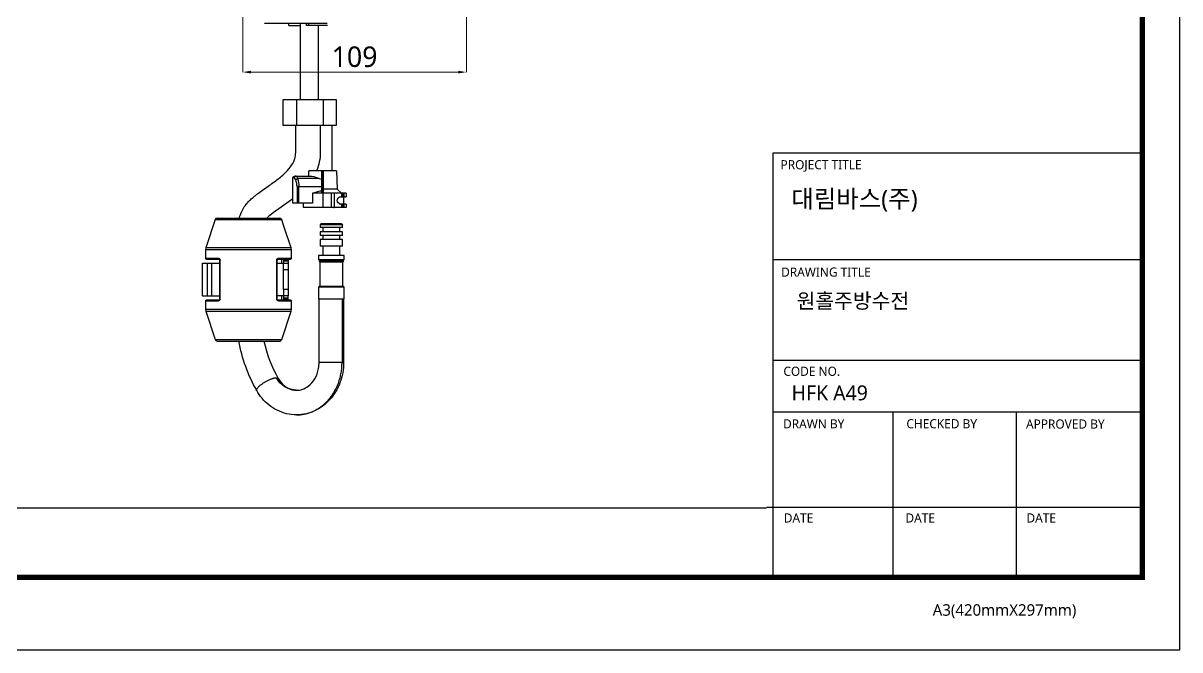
# Model space of a CAD drawing. Extents: x 0 to 1128, y 0 to 827.
# Drawn here: x 564 to 1128, y 0 to 306 of the extents above; entities that cross this region are included whole.
import ezdxf

# ---------------------------------------------------------------- set-up
doc = ezdxf.new("R2010")
doc.units = 0
doc.header["$LTSCALE"] = 10
doc.header["$MEASUREMENT"] = 0
doc.header["$PDMODE"] = 3
doc.header["$PDSIZE"] = -10
doc.layers.get('0').update_dxf_attribs({"linetype": 'CONTINUOUS'})
doc.layers.get('DEFPOINTS').update_dxf_attribs({"linetype": 'CONTINUOUS'})
doc.styles.add('Daelim Dimension', font='NanumGothic.ttf')
doc.dimstyles.new('DEFAULT', dxfattribs={"dimscale": 2, "dimtxt": 2, "dimasz": 2, "dimexe": 0, "dimexo": 2, "dimgap": 1, "dimtad": 1, "dimdec": 0, "dimzin": 9, "dimdsep": 46, "dimtxsty": 'Daelim Dimension', "dimcen": 0.5, "dimclrd": 5, "dimclre": 5, "dimclrt": 256, "dimadec": 1, "dimazin": 0, "dimtfac": 1, "dimtdec": 0, "dimtix": 1, "dimtmove": 0, "dimatfit": 3, "dimfxl": 0, "dimtolj": 1, "dimtzin": 1, "dimlwd": 9, "dimlwe": 9, "dimarcsym": 0})

# ---------------------------------------------------------------- blocks, each defined once
blk = doc.blocks.new('*D103')
at = {"color": 5, "lineweight": 9, "ltscale": 0.5}
for p, q in [((780.41, 429.85), (780.41, 281.92)), ((671.31, 356.6), (671.31, 281.92)), ((675.31, 281.92), (776.41, 281.92))]:
    blk.add_line(p, q, dxfattribs=at)
at = {"color": 5, "ltscale": 0.5}
for points in [[(675.31, 282.58), (675.31, 281.25), (671.31, 281.92)], [(776.41, 282.58), (776.41, 281.25), (780.41, 281.92)]]:
    blk.add_solid(points, dxfattribs=at)
at = {"layer": 'DEFPOINTS', "color": 0, "ltscale": 0.5}
for p in [(780.41, 433.85), (671.31, 360.6), (780.41, 281.92)]:
    blk.add_point(p, dxfattribs=at)
at = {"color": 7, "ltscale": 0.5, "insert": (725.86, 289.36), "char_height": 10, "attachment_point": 5, "style": 'Daelim Dimension'}
blk.add_mtext('\\A1;109', dxfattribs=at)

msp = doc.modelspace()

# ---------------------------------------------------------------- linework, layer by layer
at = {"ltscale": 0.5}
for p, q in [((682.11, 305.6), (681.9, 305.82)), ((697.31, 305.6), (682.11, 305.6)), ((693.73, 304.6), (693.73, 305.6)), ((702.39, 305.6), (697.31, 305.6)), ((699.31, 305.6), (699.31, 268.6)), ((703.37, 305.6), (702.38, 305.6)), ((702.39, 304.6), (702.39, 305.6)), ((703.37, 305.6), (703.37, 304.6)), ((712.52, 305.6), (703.37, 305.6)), ((703.52, 304.6), (703.52, 305.6)), ((693.79, 304.6), (699.34, 304.6)), ((712.73, 304.6), (703.37, 304.6)), ((708.31, 268.6), (708.31, 304.6)), ((697.55, 268.6), (697.55, 255.8)), ((710.49, 268.6), (710.49, 255.8)), ((697.14, 242.74), (697.14, 255.8)), ((709.14, 255.8), (709.14, 242.74)), ((714.81, 255.8), (714.81, 233.8)), ((703.47, 231.1), (703.56, 233.8)), ((709.91, 233.8), (703.56, 233.8)), ((710.31, 233.8), (709.91, 233.8)), ((709.91, 222.8), (709.91, 233.8)), ((710.71, 233.8), (710.31, 233.8)), ((710.31, 222.8), (710.31, 233.8)), ((710.71, 222.8), (710.71, 233.8)), ((717.06, 233.8), (710.71, 233.8)), ((717.06, 233.8), (717.38, 224.8)), ((696.46, 230.1), (695.71, 230.1)), ((695.71, 217.9), (695.71, 230.1)), ((697.41, 231.1), (696.71, 231.1)), ((697.41, 231.1), (705, 231.1)), ((697.79, 226.1), (697.79, 217.9)), ((698.65, 226.1), (697.79, 226.1)), ((708.63, 229.95), (698.05, 229.95)), ((698.65, 217.9), (698.65, 226.1)), ((698.65, 226.1), (709.91, 226.1)), ((705.38, 222.8), (705.38, 217.9)), ((709.91, 222.8), (705.38, 222.8)), ((710.31, 222.8), (709.91, 222.8)), ((710.71, 222.8), (710.31, 222.8)), ((710.31, 222.8), (710.31, 215.8)), ((717.38, 224.8), (710.71, 224.8)), ((714.5, 222.8), (710.71, 222.8)), ((716.14, 222.8), (714.5, 222.8)), ((714.5, 222.8), (714.5, 215.8)), ((716.14, 215.8), (716.14, 222.8)), ((719.57, 222.8), (716.14, 222.8)), ((717.38, 224.8), (719.45, 222.8)), ((718.3, 221.05), (718.93, 221.05)), ((718.93, 221.05), (719.57, 221.05)), ((720.01, 222.8), (719.57, 222.8)), ((719.57, 221.05), (719.57, 222.8)), ((719.57, 221.05), (720.01, 221.05)), ((720.24, 222.8), (720.01, 222.8)), ((720.01, 222.8), (720.01, 221.05)), ((720.01, 221.05), (720.24, 221.05)), ((720.69, 222.8), (720.24, 222.8)), ((720.24, 222.8), (720.24, 221.05)), ((720.24, 221.05), (720.69, 221.05)), ((720.46, 221.05), (720.46, 217.55)), ((720.69, 222.8), (720.69, 221.05)), ((721.71, 222.8), (720.69, 222.8)), ((720.69, 221.05), (721.71, 221.05)), ((721.71, 222.8), (721.71, 221.05)), ((697.79, 217.9), (695.71, 217.9)), ((698.65, 217.9), (697.79, 217.9)), ((705.38, 217.9), (698.65, 217.9)), ((700.91, 215.8), (700.91, 217.9)), ((710.31, 215.8), (700.91, 215.8)), ((714.5, 215.8), (710.31, 215.8)), ((716.14, 215.8), (714.5, 215.8)), ((715.81, 215.8), (716.14, 215.8)), ((719.57, 215.8), (716.14, 215.8)), ((718.93, 217.55), (718.3, 217.55)), ((719.57, 217.55), (718.93, 217.55)), ((719.57, 215.8), (719.57, 217.55)), ((720.01, 217.55), (719.57, 217.55)), ((720.01, 215.8), (719.57, 215.8)), ((720.24, 217.55), (720.01, 217.55)), ((720.01, 217.55), (720.01, 215.8)), ((720.24, 215.8), (720.01, 215.8)), ((720.24, 217.55), (720.24, 215.8)), ((720.69, 217.55), (720.24, 217.55)), ((720.69, 215.8), (720.24, 215.8)), ((720.46, 217.55), (720.69, 217.55)), ((720.69, 217.55), (720.69, 215.8)), ((721.71, 217.55), (720.69, 217.55)), ((721.71, 215.8), (720.69, 215.8)), ((721.71, 217.55), (721.71, 215.8)), ((657.89, 210.02), (653.27, 196.16)), ((657.89, 210.02), (674.12, 210.02)), ((658.84, 210.7), (674.12, 210.7)), ((674.12, 210.7), (689.38, 210.7)), ((674.12, 210.02), (690.33, 210.02)), ((691.09, 207.75), (690.33, 210.02)), ((691.74, 205.8), (691.09, 207.75)), ((694.95, 196.16), (691.74, 205.8)), ((719.94, 207.34), (709.14, 207.34)), ((709.14, 207.34), (709.14, 206.04)), ((719.94, 206.04), (709.14, 206.04)), ((719.94, 204.04), (709.14, 204.04)), ((709.14, 204.04), (709.14, 202.24)), ((719.44, 207.84), (709.64, 207.84)), ((710.34, 206.04), (710.34, 204.04)), ((718.74, 204.04), (718.74, 206.04)), ((719.94, 206.04), (719.94, 207.34)), ((719.94, 202.24), (719.94, 204.04)), ((719.94, 202.24), (709.14, 202.24)), ((719.94, 200.24), (709.14, 200.24)), ((709.14, 200.24), (709.14, 197.04)), ((710.34, 202.24), (710.34, 200.24)), ((718.74, 200.24), (718.74, 202.24)), ((719.94, 197.04), (719.94, 200.24)), ((653.27, 196.16), (653.11, 195.21)), ((674.08, 195.21), (653.11, 195.21)), ((653.11, 195.21), (653.11, 191.2)), ((674.08, 196.16), (653.27, 196.16)), ((694.95, 196.16), (674.08, 196.16)), ((695.11, 195.21), (674.08, 195.21)), ((695.11, 195.21), (694.95, 196.16)), ((695.11, 191.2), (695.11, 195.21)), ((720.79, 192.44), (708.29, 192.44)), ((708.29, 192.44), (708.29, 190.24)), ((719.94, 197.04), (709.14, 197.04)), ((710.34, 197.04), (710.34, 192.44)), ((718.74, 192.44), (718.74, 197.04)), ((720.79, 190.24), (720.79, 192.44)), ((651.71, 172.7), (651.71, 188.7)), ((651.71, 188.7), (654.11, 188.7)), ((653.11, 191.2), (659.26, 191.2)), ((653.61, 190.7), (659.61, 190.7)), ((654.11, 188.7), (656.25, 188.7)), ((654.11, 172.7), (654.11, 188.7)), ((656.25, 188.7), (660.11, 188.7)), ((656.25, 172.7), (656.25, 188.7)), ((659.61, 190.7), (659.91, 190.6)), ((660.11, 171.2), (660.11, 190.2)), ((660.28, 190.2), (660.11, 190.2)), ((660.28, 171.2), (660.28, 190.2)), ((688.11, 190.2), (687.94, 190.2)), ((687.94, 171.2), (687.94, 190.2)), ((688.11, 171.2), (688.11, 190.2)), ((691.13, 188.6), (688.11, 188.6)), ((688.61, 190.7), (694.61, 190.7)), ((688.96, 191.2), (695.11, 191.2)), ((690.41, 188.65), (690.41, 190.7)), ((693.51, 190.2), (691.13, 190.2)), ((691.13, 190.2), (691.13, 189.7)), ((691.13, 189.7), (691.13, 188.6)), ((693.51, 189.7), (691.13, 189.7)), ((693.51, 188.6), (691.13, 188.6)), ((691.13, 185.6), (691.13, 188.6)), ((693.51, 190.2), (693.51, 189.7)), ((693.51, 189.7), (693.51, 188.6)), ((693.51, 188.6), (693.51, 185.6)), ((720.79, 190.24), (708.29, 190.24)), ((720.44, 189.68), (708.64, 189.68)), ((720.14, 189.12), (708.94, 189.12)), ((708.94, 189.12), (708.94, 177.24)), ((720.14, 177.24), (720.14, 189.12)), ((691.13, 185.6), (693.51, 185.6)), ((691.13, 175.8), (691.13, 185.6)), ((693.51, 185.6), (693.51, 175.8)), ((693.51, 175.8), (691.13, 175.8)), ((691.13, 175.8), (691.13, 172.8)), ((693.51, 175.8), (693.51, 172.8)), ((720.74, 176.94), (708.34, 176.94)), ((708.34, 176.94), (708.34, 171.07)), ((720.44, 177.24), (708.64, 177.24)), ((720.74, 171.07), (720.74, 176.94)), ((651.71, 172.7), (654.11, 172.7)), ((659.26, 170.2), (653.11, 170.2)), ((653.11, 170.2), (653.11, 166.19)), ((659.61, 170.7), (653.61, 170.7)), ((654.11, 172.7), (656.25, 172.7)), ((656.25, 172.7), (660.11, 172.7)), ((660.11, 171.2), (660.28, 171.2)), ((688.11, 171.2), (687.94, 171.2)), ((691.13, 172.8), (688.11, 172.8)), ((694.61, 170.7), (688.61, 170.7)), ((695.11, 170.2), (688.96, 170.2)), ((690.41, 170.7), (690.41, 172.81)), ((693.51, 172.8), (691.13, 172.8)), ((691.13, 172.8), (691.13, 171.7)), ((691.13, 171.7), (691.13, 171.2)), ((691.13, 171.7), (693.51, 171.7)), ((691.13, 171.2), (693.51, 171.2)), ((693.51, 171.7), (693.51, 172.8)), ((693.51, 171.2), (693.51, 171.7)), ((695.11, 166.19), (695.11, 170.2)), ((720.74, 171.07), (708.34, 171.07)), ((708.54, 140.24), (708.54, 171.07)), ((719.75, 171.07), (719.75, 140.24)), ((720.54, 171.07), (720.54, 140.26)), ((653.11, 166.19), (674.13, 166.19)), ((653.11, 166.19), (653.27, 165.24)), ((653.27, 165.24), (674.13, 165.24)), ((653.27, 165.24), (657.89, 151.38)), ((674.13, 166.19), (695.11, 166.19)), ((674.13, 165.24), (694.95, 165.24)), ((690.33, 151.38), (694.95, 165.24)), ((694.95, 165.24), (695.11, 166.19)), ((657.89, 151.38), (674.09, 151.38)), ((658.84, 150.7), (689.38, 150.7)), ((674.09, 151.38), (690.33, 151.38)), ((719.75, 140.24), (708.54, 140.24)), ((720.54, 140.24), (719.75, 140.24)), ((720.49, 140.24), (720.54, 140.24))]:
    msp.add_line(p, q, dxfattribs=at)
at = {"color": 5, "ltscale": 40}
for p, q in [((1110.15, 242.36), (929.8, 242.36)), ((1110.15, 190.24), (929.8, 190.24)), ((1110.15, 190.24), (929.8, 190.24)), ((1110.15, 141.2), (929.8, 141.2)), ((1110.15, 141.2), (929.8, 141.2)), ((1110.15, 115.91), (929.8, 115.91)), ((1110.15, 115.91), (929.8, 115.91)), ((988.38, 115.91), (988.38, 35.4)), ((1048.5, 115.91), (1048.5, 35.4)), ((1110.15, 69.4), (926.95, 69.4)), ((1110.15, 69.4), (931.21, 69.4)), ((1110.15, 35.4), (955.59, 35.4))]:
    msp.add_line(p, q, dxfattribs=at)
at = {"color": 5, "ltscale": 0.5}
msp.add_line((929.8, 242.36), (929.8, 34.31), dxfattribs=at)
at = {"color": 5}
msp.add_line((18.14, 69.28), (926.74, 69.28), dxfattribs=at)
at = {"ltscale": 0.5}
for points in [[(0, 0), (1128.4, 0), (1128.4, 826.8), (0, 826.8)], [(716.95, 255.8), (691.09, 255.8), (691.09, 268.6), (716.95, 268.6)]]:
    msp.add_lwpolyline(points, close=True, dxfattribs=at)
at = {"color": 5, "linetype": 'ByBlock', "lineweight": 200, "const_width": 2.6}
msp.add_lwpolyline([(18.14, 35.4), (1110.14, 35.4), (1110.14, 807.6), (18.14, 807.6)], close=True, dxfattribs=at)
at = {"ltscale": 0.5}
msp.add_lwpolyline([(695.71, 220.14), (693.95, 218.8), (686.19, 213.25), (685.1, 212.42), (684.58, 212.01), (684.07, 211.59), (683.57, 211.15), (683.33, 210.92), (683.09, 210.7), (683.09, 210.7)], dxfattribs=at)
at = {"ltscale": 0.5, "extrusion": (0, 0, -1)}
for centre, radius, start, end in [((-686.5, 242.77), 22.64, 180.0842, 203.3365), ((-697.44, 230.13), 0.975, 358.5233, 88.4432), ((-698.31, 228.6), 1.37, 32.2646, 79.0934), ((-696.1, 229.69), 1.97, 135.4368, 172.6075), ((-685.79, 226.07), 12.86, 162.4417, 179.8531), ((-702.43, 216.72), 14.61, 100.1096, 115.1099), ((-719.09, 219.3), 1.76, 275.3352, 84.6648), ((-719.44, 207.34), 0.5, 90, 180), ((-659.7, 191.14), 0.446, 281.4107, 8.0443), ((-659.27, 190.19), 1.01, 89.2196, 179.3998), ((-659.61, 190.2), 0.5, 127.3622, 180), ((-688.95, 190.19), 1.01, 0.663, 90.7176), ((-688.52, 191.14), 0.446, 171.9557, 258.5891), ((-719.77, 189.68), 0.671, 123.4349, 180), ((-719.77, 189.68), 0.671, 180, 236.5651), ((-720.44, 176.94), 0.3, 90, 180), ((-659.7, 170.26), 0.446, 351.9557, 78.5891), ((-659.27, 171.21), 1.01, 180.6662, 270.7143), ((-659.61, 171.2), 0.5, 180, 270), ((-688.95, 171.21), 1.01, 269.2681, 359.3513), ((-688.52, 170.26), 0.446, 101.4109, 188.0442), ((-744.62, 164.2), 76.42, 330.4688, 349.827), ((-687.84, 131.88), 0.925, 80.9749, 140.1578), ((-697.85, 138.14), 11.47, 271.5044, 332.2008)]:
    msp.add_arc(centre, radius, start, end, dxfattribs=at)
at = {"ltscale": 0.5}
for centre, radius, start, end in [((695.92, 228.98), 1.28, 16.1239, 60.1199), ((689.14, 226.06), 8.65, 0.2856, 22.229), ((710.44, 235.14), 5.5, 250.8155, 264.5088), ((710.63, 213.27), 10.64, 93.898, 116.4103), ((658.84, 209.7), 1, 89.9974, 161.5501), ((689.38, 209.7), 1, 18.4481, 90.0048), ((709.64, 207.34), 0.5, 90, 180), ((653.61, 191.2), 0.5, 179.9895, 270.0231), ((688.61, 190.2), 0.5, 90, 180), ((694.61, 191.2), 0.5, 269.9769, 0.0105), ((709.31, 189.68), 0.671, 123.4349, 180), ((709.31, 189.68), 0.671, 180, 236.5651), ((708.64, 176.94), 0.3, 90, 180), ((653.61, 170.2), 0.5, 89.9769, 180.0105), ((688.61, 171.2), 0.5, 180, 270), ((694.61, 170.2), 0.5, 359.9895, 90.0231), ((658.84, 151.7), 1, 198.4481, 270.0048), ((744.38, 164.09), 64.16, 192.0461, 209.5225), ((689.38, 151.7), 1, 269.9962, 341.55)]:
    msp.add_arc(centre, radius, start, end, dxfattribs=at)
for points, weights, degree, knots in [([(703.37, 304.6), (703, 304.6), (702.66, 304.6), (702.33, 304.6), (702.39, 304.6)], [1, 0.860447727192, 1, 0.860447727192, 1], 2, [0, 0, 0, 0.748508, 0.748508, 1.497016, 1.497016, 1.497016]), ([(695.71, 230.1), (695.71, 230.36), (695.81, 230.61), (696, 230.81), (696.08, 230.88), (696.66, 231.1), (696.71, 231.1)], [0.999385330721, 0.901814268605, 0.853028737546, 0.853028737546, 0.853028737546, 0.853028737546, 0.853028737546], 3, [0, 0, 0, 0, 0.805744, 0.805744, 0.805744, 1.62687, 1.62687, 1.62687, 1.62687]), ([(678.13, 126.53), (677.48, 127.66), (681.4, 130.23), (685.32, 132.79), (687.7, 132.79)], [1, 0.781206512031, 1, 0.781206512031, 1], 2, [-16.180804, -16.180804, -16.180804, -8.090402, -8.090402, 0, 0, 0])]:
    msp.add_rational_spline(points, weights, degree=degree, knots=knots, dxfattribs=at)
for points, knots in [([(669.61, 210.7), (669.67, 210.92), (669.74, 211.13), (669.81, 211.35), (669.88, 211.57), (669.95, 211.78), (670.03, 212), (670.39, 213.01), (670.83, 214), (671.35, 214.93), (671.81, 215.76), (672.33, 216.54), (672.91, 217.28), (673.45, 217.98), (674.04, 218.62), (674.66, 219.24), (675.2, 219.77), (675.75, 220.27), (676.33, 220.75), (676.79, 221.14), (677.25, 221.51), (677.72, 221.88), (678.16, 222.22), (678.6, 222.56), (679.04, 222.89), (679.91, 223.53), (680.8, 224.16), (681.67, 224.78), (682.57, 225.41), (683.46, 226.04), (684.35, 226.67), (685.17, 227.25), (685.99, 227.84), (686.79, 228.44), (688.35, 229.59), (689.95, 230.85), (691.37, 232.17), (692.51, 233.23), (693.67, 234.45), (694.61, 235.72), (695.39, 236.77), (696.08, 237.97), (696.55, 239.27), (696.58, 239.37), (696.62, 239.47), (696.65, 239.57), (696.99, 240.62), (697.14, 241.6), (697.14, 242.74)], [15.835731, 15.835731, 15.835731, 15.835731, 16.523206, 16.523206, 16.523206, 17.21438, 17.21438, 17.21438, 20.481861, 20.481861, 20.481861, 23.365523, 23.365523, 23.365523, 26.088992, 26.088992, 26.088992, 28.469555, 28.469555, 28.469555, 30.388239, 30.388239, 30.388239, 32.188833, 32.188833, 32.188833, 35.731318, 35.731318, 35.731318, 39.347426, 39.347426, 39.347426, 42.698522, 42.698522, 42.698522, 49.281628, 49.281628, 49.281628, 54.622227, 54.622227, 54.622227, 58.990264, 58.990264, 58.990264, 59.316709, 59.316709, 59.316709, 62.599823, 62.599823, 62.599823, 62.599823]), ([(720.54, 140.24), (720.54, 138.55), (720.39, 136.86), (720.09, 135.2), (719.49, 131.86), (718.29, 128.69), (716.57, 125.86), (714.95, 123.21), (712.89, 120.91), (710.49, 119.1), (708.05, 117.25), (705.3, 115.94), (702.38, 115.24), (700.79, 114.87), (699.17, 114.67), (697.54, 114.67)], [14.525837, 14.525837, 14.525837, 14.525837, 19.624961, 19.624961, 19.624961, 29.865129, 29.865129, 29.865129, 39.432082, 39.432082, 39.432082, 49.142012, 49.142012, 49.142012, 54.409528, 54.409528, 54.409528, 54.409528]), ([(697.54, 126.67), (699.5, 126.67), (701.47, 127.33), (703.25, 128.67), (705.73, 130.54), (707.61, 133.62), (708.28, 137.33), (708.45, 138.29), (708.54, 139.27), (708.54, 140.24)], [14.210495, 14.210495, 14.210495, 14.210495, 22.44534, 22.44534, 22.44534, 33.937168, 33.937168, 33.937168, 36.943909, 36.943909, 36.943909, 36.943909]), ([(688.55, 132.47), (690.28, 129.43), (692.82, 127.56), (695.49, 126.92), (696.17, 126.76), (696.86, 126.67), (697.54, 126.67)], [0, 0, 0, 0, 11.346631, 11.346631, 11.346631, 14.210495, 14.210495, 14.210495, 14.210495]), ([(697.54, 114.67), (695.91, 114.67), (694.29, 114.87), (692.7, 115.25), (689.54, 116), (686.57, 117.48), (683.99, 119.57), (681.65, 121.47), (679.66, 123.83), (678.13, 126.53)], [0, 0, 0, 0, 5.279374, 5.279374, 5.279374, 15.805403, 15.805403, 15.805403, 25.360181, 25.360181, 25.360181, 25.360181])]:
    msp.add_open_spline(points, degree=3, knots=knots, dxfattribs=at)
msp.add_rational_spline([(697.54, 114.67), (719.75, 114.67), (719.75, 140.24)], [1, 0.707106781187, 1], degree=2, dxfattribs=at)

# ---------------------------------------------------------------- texts
at = {"color": 5, "ltscale": 40, "style": 'Daelim Dimension'}
for s, height, p in [('PROJECT TITLE', 4.453, (933.62, 234.51)), ('DRAWING TITLE', 4.453, (933.91, 182.11)), ('CODE NO.', 4.453, (935.02, 133.71)), ('DRAWN BY', 4.453, (934.85, 108.04)), ('CHECKED BY', 4.453, (995.01, 108.12)), ('APPROVED BY', 4.453, (1053.36, 107.97)), ('DATE', 4.453, (935.2, 62.14)), ('DATE', 4.453, (994.54, 62.14)), ('DATE', 4.453, (1053.57, 62.14)), ('A3(420mmX297mm)', 5.6201, (1007.85, 16.66))]:
    msp.add_text(s, height=height, dxfattribs=at).set_placement(p)
at = {"attachment_point": 1, "style": 'Daelim Dimension'}
for s, insert, char_height, width in [('대림바스(주)', (938.92, 224.46), 8.729, 140.2959), (' 원홀주방수전 ', (939, 173.94), 7.287, 122.6352), ('HFK A49', (939, 129.06), 7.287, 122.6352)]:
    msp.add_mtext(s, dxfattribs=dict(at, insert=insert, char_height=char_height, width=width))

# ---------------------------------------------------------------- dimensions: what is measured, and where the dimension line sits
at = {"color": 5, "ltscale": 0.5}
dim = msp.add_linear_dim(base=(780.41, 281.92), p1=(671.31, 360.6), p2=(780.41, 433.85), dimstyle='DEFAULT', override={"dimtxt": 5, "dimclrt": 7}, dxfattribs=at)
dim.commit()
dim.dimension.update_dxf_attribs({"geometry": '*D103', "text_midpoint": (725.86, 289.36)})

doc.saveas('drawing.dxf')
